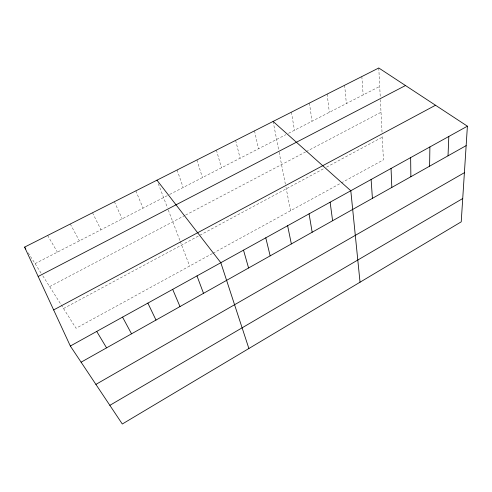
<?xml version="1.0" encoding="UTF-8"?>
<svg xmlns="http://www.w3.org/2000/svg" width="492" height="492" viewBox="0 0 492 492"><rect width="100%" height="100%" fill="white"/><g stroke="black" fill="none" stroke-linecap="round" stroke-linejoin="round"><path stroke-width="0.37" stroke-dasharray="2.46 1.84" d="M212.335 253.589L76.045 328.269L42.496 275.348M212.993 253.226L340.605 183.301M341.276 182.932L383.428 159.838L382.204 135.651M63.523 308.521L323.871 168.578M326.559 167.132L382.278 137.182M49.63 286.608L184.9 215.447M185.57 215.096L305.507 151.997M306.184 151.641L381.017 112.274M35.073 263.638L168.977 194.783M169.654 194.438L285.87 134.679M288.515 133.32L379.713 86.42M28.222 252.839L41.322 273.497M47.638 235.465L57.416 252.15M70.276 224.02L79.378 240.859M92.514 212.772L100.965 229.758M114.365 201.72L122.182 218.848M135.841 190.859L143.049 208.116M158.276 183.657L167.483 207.852M168.27 209.912L180.004 240.76M180.275 241.474L189.623 266.031M177.108 169.986L183.165 187.489M196.929 159.962L202.446 177.575M216.437 150.097L221.431 167.815M235.625 140.392L240.114 158.203M254.512 130.835L258.509 148.744M273.103 121.438L278.681 149.98M279.124 152.237L285.397 184.334M285.975 187.304L290.551 210.73M291.405 112.182L294.456 130.263M309.419 103.068L312.026 121.229M327.162 94.095L329.326 112.33M344.628 85.264L346.374 103.566M361.835 76.561L363.164 94.931M378.779 67.988L380.267 97.373M380.377 99.562L382.044 132.588"/><path stroke-width="0.74" d="M429.608 166.179L429.891 146.954M448.027 155.823L448.809 136.481M467.4 126.186L461.219 221.849L122.299 424.012L70.338 346.036L24.6 247.119L378.779 67.988L467.4 126.186L70.338 346.036M109.857 405.34L462.726 198.534M95.903 384.4L464.393 172.692M81.1 362.186L466.145 145.632M53.64 309.929L435.512 105.245M38.173 276.473L405.494 85.534M273.103 121.438L350.802 190.748L360.033 282.205M156.954 180.177L220.828 262.71L248.884 348.508M24.6 247.119L25.805 249.026M96.721 331.43L106.567 347.862M122.557 317.125L131.53 333.822M147.877 303.109L155.995 320.064M172.68 289.37L179.992 306.571M196.991 275.907L203.516 293.337M243.515 250.151L248.577 267.992M265.778 237.827L270.157 255.858M287.623 225.723L291.35 243.94M309.074 213.854L312.162 232.236M330.126 202.194L332.604 220.736M371.103 179.506L372.419 198.344M391.048 168.461L391.817 187.434M410.642 157.612L410.875 176.714"/></g></svg>
